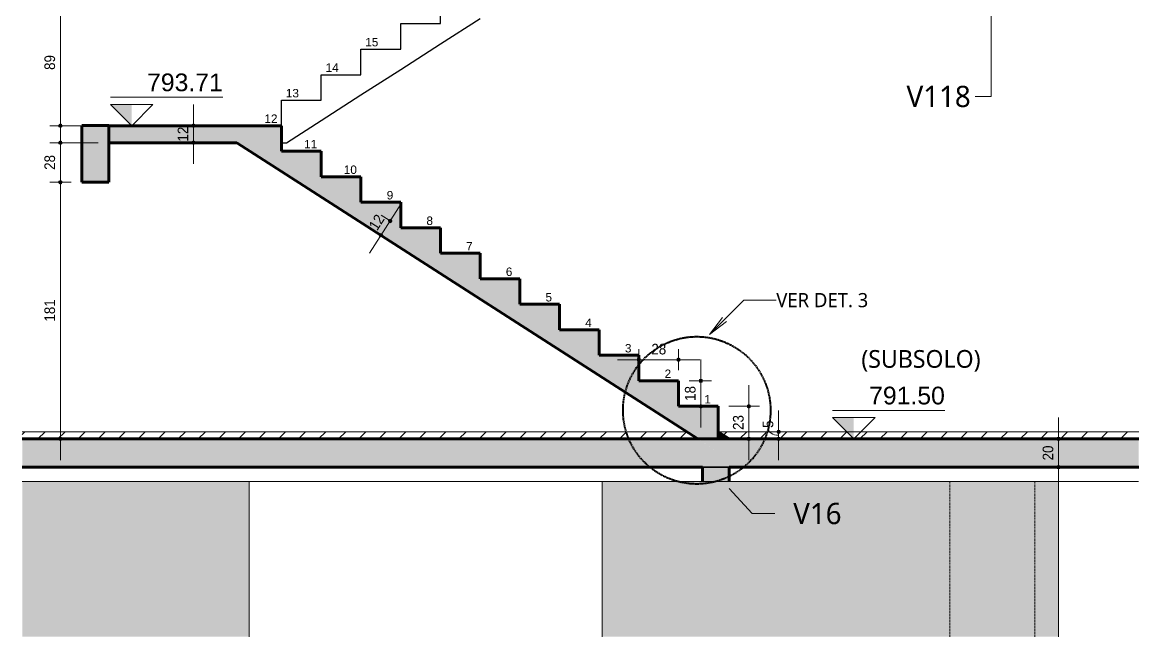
# Model space of a CAD drawing. Extents: x -875 to 3162, y 79010 to 88037.
# Drawn here: x -9 to 778, y 79010 to 79444 of the extents above; entities that cross this region are included whole.
import ezdxf

# ---------------------------------------------------------------- set-up
doc = ezdxf.new("R2010")
doc.units = 0
doc.linetypes.add('Hidden', pattern=[0.714375, 0.47625, -0.238125])
doc.linetypes.add('Traço', pattern=[0.635, 0.3175, -0.3175])
for name, color, linetype, lineweight in [('1856_BAS_LOC_0_ARQ-REF-ARQ', 7, 'Continuous', 18), ('A-ANNO-DIMS', 7, 'Continuous', 9), ('A-ANNO-DIMS-50', 7, 'Continuous', 9), ('A-DETL-GENF', 7, 'Continuous', 18), ('A-DETL-MEDM', 7, 'Continuous', 50), ('A-FLOR', 7, 'Continuous', 25), ('G-ANNO-DIMS', 7, 'Continuous', 9), ('G-ANNO-TEXT', 7, 'Continuous', 9), ('S-BEAM', 7, 'Continuous', 25), ('S-BEAM-IDEN', 7, 'Continuous', 9), ('S-FNDN', 7, 'Continuous', 25), ('S-FNDN-HDLN', 7, 'Traço', 18), ('S-STRS', 7, 'Continuous', 25), ('S-STRS-ANNO', 7, 'Continuous', 18)]:
    doc.layers.add(name, color=color, linetype=linetype, lineweight=lineweight)
doc.layers.add('A-DETL', color=7, linetype='Continuous', lineweight=18, true_color=0x00a600)
doc.layers.add('FUNDACAO1_DXF', color=7, linetype='Continuous', lineweight=18, true_color=0x767676)
doc.styles.add('Arial', font='arial.ttf', dxfattribs={"height": 5.953125})
doc.styles.add('Arial_1', font='arial.ttf', dxfattribs={"width": 0.9, "height": 7.5})
doc.styles.add('Arial_2', font='arial.ttf', dxfattribs={"height": 12.5})
doc.styles.add('Gadugi', font='gadugi.ttf', dxfattribs={"height": 12.5})
doc.styles.add('Gadugi_1', font='gadugi.ttf', dxfattribs={"height": 15})
doc.styles.add('Gadugi_2', font='gadugi.ttf', dxfattribs={"height": 10})
doc.dimstyles.new('PED_1_5mm_ESQ', dxfattribs={"dimscale": 30.48, "dimtxt": 7.651945, "dimasz": 0.328084, "dimexe": 0.246063, "dimexo": 0.246063, "dimgap": 0.049213, "dimtad": 1, "dimdec": 1, "dimrnd": 0.5, "dimdsep": 46, "dimtxsty": 'Arial_1', "dimblk1": 'DOTSMALL', "dimblk2": 'DOTSMALL', "dimsah": 1, "dimcen": 0.09, "dimdle": 0.492126, "dimazin": 0, "dimtfac": 1, "dimtdec": 4, "dimtix": 1, "dimtmove": 0, "dimatfit": 3, "dimfxl": 1, "dimtvp": 1, "dimtolj": 1, "dimtzin": 0, "dimarcsym": 2})
doc.dimstyles.new('PED_1_5mm_ESQ_1', dxfattribs={"dimscale": 30.48, "dimtxt": 7.651945, "dimasz": 0.328084, "dimexe": 0.246063, "dimexo": 0.246063, "dimgap": 0.049213, "dimtad": 1, "dimdec": 1, "dimrnd": 0.5, "dimdsep": 46, "dimtxsty": 'Arial_1', "dimblk1": 'DOTSMALL', "dimblk2": 'DOTSMALL', "dimsah": 1, "dimcen": 0.09, "dimdle": 0.492126, "dimazin": 0, "dimtfac": 1, "dimtdec": 4, "dimtix": 1, "dimtmove": 1, "dimatfit": 3, "dimfxl": 1, "dimtvp": 1, "dimtolj": 1, "dimtzin": 0, "dimarcsym": 2})
pattern_1 = [(45, (401.335, 83523.502), (-7.071068, 7.071068), [])]

# ---------------------------------------------------------------- blocks, each defined once
blk = doc.blocks.new('FUNDACAO1_DXF_ACAD0094-3051241-CT A 003 - CORTE D_1 ESCADA TÉRREO A 5PAV')
at = {"layer": '1856_BAS_LOC_0_ARQ-REF-ARQ', "color": 8, "true_color": 0x808080}
blk.add_line((-87.33, 79120), (-874.77, 79120), dxfattribs=at)
blk = doc.blocks.new('FUNDACAO1_DXF-3051214-CT A 003 - CORTE D_1 ESCADA TÉRREO A 5PAV')
blk.add_blockref('FUNDACAO1_DXF_ACAD0094-3051241-CT A 003 - CORTE D_1 ESCADA TÉRREO A 5PAV', (0, 0))
blk = doc.blocks.new('PED_COMPL_ESC_TRIANGULO_CIMA_R00_2019 - 01-V4-CT A 003 - CORTE D_1 ESCADA TÉRREO A 5PAV')
at = {"layer": 'S-BEAM', "true_color": 0xa6a6a6}
blk.add_hatch(color=253, dxfattribs=at).paths.add_polyline_path([(-376.1, 79150), (-376.1, 79150.01), (-383.88, 79155), (-383.87, 79150)], flags=0)
at = {"layer": 'S-BEAM', "lineweight": 50}
for p, q in [((-383.88, 79155), (-383.88, 79150)), ((-376.07, 79150), (-383.87, 79155)), ((-383.88, 79150), (-376.09, 79150))]:
    blk.add_line(p, q, dxfattribs=at)
blk = doc.blocks.new('Elevações de ponto - SIMBOLO DE NÍVEL-CORTE-2219088-CT A 003 - CORTE D_1 ESCADA TÉRREO A 5PAV')
at = {"layer": 'G-ANNO-DIMS'}
blk.add_hatch(color=256, dxfattribs=at).paths.add_polyline_path([(-288.29, 79165), (-288.29, 79150), (-303.29, 79165)], flags=0)
for p, q in [((-224.1, 79170.1), (-303.29, 79170.1)), ((-288.29, 79150), (-303.29, 79165)), ((-303.29, 79165), (-273.29, 79165)), ((-273.29, 79165), (-288.29, 79150))]:
    blk.add_line(p, q, dxfattribs=at)
blk = doc.blocks.new('DIMBLOCK42-CT A 003 - CORTE D_1 ESCADA TÉRREO A 5PAV')
at = {"layer": 'A-ANNO-DIMS-50', "transparency": 16777216}
h = blk.add_hatch(color=256, dxfattribs=at)
edge = h.paths.add_edge_path(flags=0)
edge.add_arc((469.36, 79190.99), 1.25, 0, 360)
h = blk.add_hatch(color=256, dxfattribs=at)
edge = h.paths.add_edge_path(flags=0)
edge.add_arc((469.36, 79173), 1.25, 0, 360)
for p, q in [((469.36, 79205.99), (469.36, 79158)), ((461.16, 79190.99), (476.86, 79190.99)), ((469.36, 79190.99), (461.16, 79190.99)), ((463.63, 79173), (476.86, 79173)), ((469.36, 79173), (463.63, 79173))]:
    blk.add_line(p, q, dxfattribs=at)
for centre in [(469.36, 79190.99), (469.36, 79173)]:
    blk.add_circle(centre, 1.25, dxfattribs=at)
at = {"layer": 'A-ANNO-DIMS-50', "color": 0, "transparency": 16777216, "insert": (458.12, 79176.81), "char_height": 7.5, "width": 12.4315, "attachment_point": 1, "rotation": 90, "line_spacing_factor": 0.941778, "style": 'Arial_1'}
blk.add_mtext('18', dxfattribs=at)
blk = doc.blocks.new('_DotSmall')
at = {"color": 0, "linetype": 'ByBlock', "const_width": 0.5}
blk.add_lwpolyline([(-0.0625, 0, 1), (0.0625, 0, 1)], format="xyb", close=True, dxfattribs=at)
blk = doc.blocks.new('DIMBLOCK43-CT A 003 - CORTE D_1 ESCADA TÉRREO A 5PAV')
at = {"layer": 'A-ANNO-DIMS-50', "transparency": 16777216}
h = blk.add_hatch(color=256, dxfattribs=at)
edge = h.paths.add_edge_path(flags=0)
edge.add_arc((425.66, 79205.84), 1.25, 0, 360)
h = blk.add_hatch(color=256, dxfattribs=at)
edge = h.paths.add_edge_path(flags=0)
edge.add_arc((453.66, 79205.84), 1.25, 0, 360)
for p, q in [((425.66, 79200.11), (425.66, 79213.34)), ((453.66, 79198.49), (453.66, 79213.34)), ((410.66, 79205.84), (468.66, 79205.84)), ((425.66, 79205.84), (425.66, 79200.11)), ((453.66, 79205.84), (453.66, 79198.49))]:
    blk.add_line(p, q, dxfattribs=at)
for centre in [(425.66, 79205.84), (453.66, 79205.84)]:
    blk.add_circle(centre, 1.25, dxfattribs=at)
at = {"layer": 'A-ANNO-DIMS-50', "color": 0, "transparency": 16777216, "insert": (434.48, 79217.08), "char_height": 7.5, "width": 12.4315, "attachment_point": 1, "line_spacing_factor": 0.941778, "style": 'Arial_1'}
blk.add_mtext('28', dxfattribs=at)
blk = doc.blocks.new('DIMBLOCK44-CT A 003 - CORTE D_1 ESCADA TÉRREO A 5PAV')
at = {"layer": 'A-ANNO-DIMS-50', "transparency": 16777216}
h = blk.add_hatch(color=256, dxfattribs=at)
edge = h.paths.add_edge_path(flags=0)
edge.add_arc((17.59, 79358.94), 1.25, 0, 360)
h = blk.add_hatch(color=256, dxfattribs=at)
edge = h.paths.add_edge_path(flags=0)
edge.add_arc((17.59, 79331), 1.25, 0, 360)
for p, q in [((17.59, 79373.94), (17.59, 79331)), ((44.22, 79358.94), (10.09, 79358.94)), ((17.59, 79358.94), (44.22, 79358.94)), ((25.22, 79331), (10.09, 79331)), ((17.59, 79331), (25.22, 79331))]:
    blk.add_line(p, q, dxfattribs=at)
for centre in [(17.59, 79358.94), (17.59, 79331)]:
    blk.add_circle(centre, 1.25, dxfattribs=at)
at = {"layer": 'A-ANNO-DIMS-50', "color": 0, "transparency": 16777216, "insert": (6.35, 79339.79), "char_height": 7.5, "width": 12.4315, "attachment_point": 1, "rotation": 90, "line_spacing_factor": 0.941778, "style": 'Arial_1'}
blk.add_mtext('28', dxfattribs=at)
blk = doc.blocks.new('DIMBLOCK45-CT A 003 - CORTE D_1 ESCADA TÉRREO A 5PAV')
at = {"layer": 'A-ANNO-DIMS-50', "transparency": 16777216}
h = blk.add_hatch(color=256, dxfattribs=at)
edge = h.paths.add_edge_path(flags=0)
edge.add_arc((17.59, 79331), 1.25, 0, 360)
h = blk.add_hatch(color=256, dxfattribs=at)
edge = h.paths.add_edge_path(flags=0)
edge.add_arc((17.59, 79150), 1.25, 0, 360)
for p, q in [((25.22, 79331), (10.09, 79331)), ((17.59, 79331), (17.59, 79135)), ((17.59, 79331), (25.22, 79331)), ((11.85, 79150), (25.09, 79150)), ((17.59, 79150), (11.85, 79150))]:
    blk.add_line(p, q, dxfattribs=at)
for centre in [(17.59, 79331), (17.59, 79150)]:
    blk.add_circle(centre, 1.25, dxfattribs=at)
at = {"layer": 'A-ANNO-DIMS-50', "color": 0, "transparency": 16777216, "insert": (6.35, 79232.73), "char_height": 7.5, "width": 18.6472, "attachment_point": 1, "rotation": 90, "line_spacing_factor": 0.941778, "style": 'Arial_1'}
blk.add_mtext('181', dxfattribs=at)
blk = doc.blocks.new('DIMBLOCK46-CT A 003 - CORTE D_1 ESCADA TÉRREO A 5PAV')
at = {"layer": 'A-ANNO-DIMS-50', "transparency": 16777216}
h = blk.add_hatch(color=256, dxfattribs=at)
edge = h.paths.add_edge_path(flags=0)
edge.add_arc((17.59, 79460), 1.25, 0, 360)
h = blk.add_hatch(color=256, dxfattribs=at)
edge = h.paths.add_edge_path(flags=0)
edge.add_arc((17.59, 79370.94), 1.25, 0, 360)
for p, q in [((17.59, 79475), (17.59, 79355.94)), ((25.22, 79460), (10.09, 79460)), ((17.59, 79460), (25.22, 79460)), ((44.22, 79370.94), (10.09, 79370.94)), ((17.59, 79370.94), (44.22, 79370.94))]:
    blk.add_line(p, q, dxfattribs=at)
for centre in [(17.59, 79460), (17.59, 79370.94)]:
    blk.add_circle(centre, 1.25, dxfattribs=at)
at = {"layer": 'A-ANNO-DIMS-50', "color": 0, "transparency": 16777216, "insert": (6.35, 79410.29), "char_height": 7.5, "width": 12.4315, "attachment_point": 1, "rotation": 90, "line_spacing_factor": 0.941778, "style": 'Arial_1'}
blk.add_mtext('89', dxfattribs=at)
blk = doc.blocks.new('DIMBLOCK73-CT A 003 - CORTE D_1 ESCADA TÉRREO A 5PAV')
at = {"layer": 'A-ANNO-DIMS-50', "transparency": 16777216}
h = blk.add_hatch(color=256, dxfattribs=at)
edge = h.paths.add_edge_path(flags=0)
edge.add_arc((524.23, 79155), 1.25, 0, 360)
h = blk.add_hatch(color=256, dxfattribs=at)
edge = h.paths.add_edge_path(flags=0)
edge.add_arc((524.23, 79150), 1.25, 0, 360)
for p, q in [((524.23, 79170), (524.23, 79135)), ((518.5, 79155), (531.73, 79155)), ((524.23, 79155), (518.5, 79155)), ((518.5, 79150), (531.73, 79150)), ((524.23, 79150), (518.5, 79150))]:
    blk.add_line(p, q, dxfattribs=at)
for centre in [(524.23, 79155), (524.23, 79150)]:
    blk.add_circle(centre, 1.25, dxfattribs=at)
blk.add_ellipse((524.23, 79157.73), major_axis=(7.39, 0), ratio=0.707808, start_param=3.141593, end_param=4.712389, dxfattribs=at)
at = {"layer": 'A-ANNO-DIMS-50', "color": 0, "transparency": 16777216, "insert": (512.99, 79157.73), "char_height": 7.5, "width": 6.2157, "attachment_point": 1, "rotation": 90, "line_spacing_factor": 0.941778, "style": 'Arial_1'}
blk.add_mtext('5', dxfattribs=at)
blk = doc.blocks.new('DIMBLOCK103-CT A 003 - CORTE D_1 ESCADA TÉRREO A 5PAV')
at = {"layer": 'A-ANNO-DIMS-50', "transparency": 16777216}
h = blk.add_hatch(color=256, dxfattribs=at)
edge = h.paths.add_edge_path(flags=0)
edge.add_arc((721.71, 79150), 1.25, 0, 360)
h = blk.add_hatch(color=256, dxfattribs=at)
edge = h.paths.add_edge_path(flags=0)
edge.add_arc((721.71, 79130), 1.25, 0, 360)
for p, q in [((721.71, 79115), (721.71, 79165)), ((727.45, 79150), (714.21, 79150)), ((721.71, 79150), (727.45, 79150)), ((727.45, 79130), (714.21, 79130)), ((721.71, 79130), (727.45, 79130))]:
    blk.add_line(p, q, dxfattribs=at)
for centre in [(721.71, 79150), (721.71, 79130)]:
    blk.add_circle(centre, 1.25, dxfattribs=at)
at = {"layer": 'A-ANNO-DIMS-50', "color": 0, "transparency": 16777216, "insert": (710.48, 79134.82), "char_height": 7.5, "width": 12.4315, "attachment_point": 1, "rotation": 90, "line_spacing_factor": 0.941778, "style": 'Arial_1'}
blk.add_mtext('20', dxfattribs=at)
blk = doc.blocks.new('DIMBLOCK106-CT A 003 - CORTE D_1 ESCADA TÉRREO A 5PAV')
at = {"layer": 'A-ANNO-DIMS-50', "transparency": 16777216}
h = blk.add_hatch(color=256, dxfattribs=at)
edge = h.paths.add_edge_path(flags=0)
edge.add_arc((503.26, 79173), 1.25, 0, 360)
h = blk.add_hatch(color=256, dxfattribs=at)
edge = h.paths.add_edge_path(flags=0)
edge.add_arc((503.26, 79150), 1.25, 0, 360)
for p, q in [((503.26, 79188), (503.26, 79135)), ((489.16, 79173), (510.76, 79173)), ((503.26, 79173), (489.16, 79173)), ((497.53, 79150), (510.76, 79150)), ((503.26, 79150), (497.53, 79150))]:
    blk.add_line(p, q, dxfattribs=at)
for centre in [(503.26, 79173), (503.26, 79150)]:
    blk.add_circle(centre, 1.25, dxfattribs=at)
at = {"layer": 'A-ANNO-DIMS-50', "color": 0, "transparency": 16777216, "insert": (492.02, 79156.32), "char_height": 7.5, "width": 12.4315, "attachment_point": 1, "rotation": 90, "line_spacing_factor": 0.941778, "style": 'Arial_1'}
blk.add_mtext('23', dxfattribs=at)
blk = doc.blocks.new('DIMBLOCK109-CT A 003 - CORTE D_1 ESCADA TÉRREO A 5PAV')
at = {"layer": 'A-ANNO-DIMS-50', "transparency": 16777216}
h = blk.add_hatch(color=256, dxfattribs=at)
edge = h.paths.add_edge_path(flags=0)
edge.add_arc((250.2, 79303.76), 1.25, 0, 360)
h = blk.add_hatch(color=256, dxfattribs=at)
edge = h.paths.add_edge_path(flags=0)
edge.add_arc((243.71, 79293.67), 1.25, 0, 360)
for p, q in [((235.6, 79281.05), (258.31, 79316.38)), ((251.35, 79303.02), (243.89, 79307.82)), ((250.2, 79303.76), (251.35, 79303.02)), ((248.53, 79290.57), (237.4, 79297.72)), ((243.71, 79293.67), (248.53, 79290.57))]:
    blk.add_line(p, q, dxfattribs=at)
for centre in [(250.2, 79303.76), (243.71, 79293.67)]:
    blk.add_circle(centre, 1.25, dxfattribs=at)
at = {"layer": 'A-ANNO-DIMS-50', "color": 0, "transparency": 16777216, "insert": (234.7, 79300.43), "char_height": 7.5, "width": 12.4315, "attachment_point": 1, "rotation": 57.2718, "line_spacing_factor": 0.941778, "style": 'Arial_1'}
blk.add_mtext('12', dxfattribs=at)
blk = doc.blocks.new('DIMBLOCK110-CT A 003 - CORTE D_1 ESCADA TÉRREO A 5PAV')
at = {"layer": 'A-ANNO-DIMS-50', "transparency": 16777216}
h = blk.add_hatch(color=256, dxfattribs=at)
edge = h.paths.add_edge_path(flags=0)
edge.add_arc((111.56, 79370.94), 1.25, 0, 360)
h = blk.add_hatch(color=256, dxfattribs=at)
edge = h.paths.add_edge_path(flags=0)
edge.add_arc((111.56, 79358.94), 1.25, 0, 360)
for p, q in [((111.56, 79343.94), (111.56, 79385.94)), ((117.29, 79370.94), (104.06, 79370.94)), ((111.56, 79370.94), (117.29, 79370.94)), ((117.29, 79358.94), (104.06, 79358.94)), ((111.56, 79358.94), (117.29, 79358.94))]:
    blk.add_line(p, q, dxfattribs=at)
for centre in [(111.56, 79370.94), (111.56, 79358.94)]:
    blk.add_circle(centre, 1.25, dxfattribs=at)
at = {"layer": 'A-ANNO-DIMS-50', "color": 0, "transparency": 16777216, "insert": (100.32, 79359.76), "char_height": 7.5, "width": 12.4315, "attachment_point": 1, "rotation": 90, "line_spacing_factor": 0.941778, "style": 'Arial_1'}
blk.add_mtext('12', dxfattribs=at)

msp = doc.modelspace()

# ---------------------------------------------------------------- hatches: boundary and pattern name
at = {"layer": 'A-DETL-GENF', "true_color": 0x808080}
h = msp.add_hatch(dxfattribs=at)
h.set_pattern_fill('FP_1', color=8, style=0, pattern_type=2)
h.set_pattern_definition(pattern_1)
h.paths.add_polyline_path([(467.2, 79150), (459.42, 79155), (-9.23, 79155), (-9.23, 79150), (453.66, 79150)], flags=0)
h = msp.add_hatch(dxfattribs=at)
h.set_pattern_fill('FP_1', color=8, style=0, pattern_type=2)
h.set_pattern_definition(pattern_1)
h.paths.add_polyline_path([(721.66, 79150), (778.22, 79150), (778.22, 79155), (481.67, 79155), (489.47, 79150)], flags=0)
h = msp.add_hatch(dxfattribs=at)
h.set_pattern_fill('FP_1', color=8, style=0, pattern_type=2)
h.set_pattern_definition(pattern_1)
h.paths.add_polyline_path([(489.45, 79150), (489.44, 79150.02), (489.44, 79150.01)], flags=0)
at = {"layer": 'A-FLOR', "true_color": 0xa6a6a6}
msp.add_hatch(color=253, dxfattribs=at).paths.add_polyline_path([(721.66, 79130), (778.22, 79130), (778.22, 79150), (469.22, 79150), (481.66, 79140.74), (467.2, 79150), (-9.23, 79150), (-9.23, 79130), (489.44, 79130)], flags=0)
at = {"layer": 'S-BEAM', "true_color": 0xa6a6a6}
for points in [[(32.72, 79331), (51.72, 79331), (51.72, 79371), (32.72, 79371), (32.72, 79338.68)], [(470.44, 79120), (489.44, 79120), (489.44, 79130), (470.44, 79130), (470.44, 79128.91)]]:
    msp.add_hatch(color=253, dxfattribs=at).paths.add_polyline_path(points, flags=0)
at = {"layer": 'S-FNDN', "true_color": 0xa6a6a6}
for points in [[(150.85, 79010.46), (150.85, 79120), (-9.23, 79120), (-9.23, 79010.46)], [(433.25, 79010.46), (721.66, 79010.46), (721.66, 79120), (399.66, 79120), (399.66, 79010.46), (426.14, 79010.46)]]:
    msp.add_hatch(color=253, dxfattribs=at).paths.add_polyline_path(points, flags=0)
at = {"layer": 'S-STRS', "true_color": 0xa6a6a6}
for points in [[(173.66, 79338.68), (173.66, 79370.94), (51.72, 79370.94), (51.72, 79358.94), (142.14, 79358.94)], [(481.66, 79140.74), (469.22, 79150), (481.66, 79150), (481.66, 79173), (453.66, 79173), (453.66, 79190.99), (425.66, 79190.99), (425.66, 79208.99), (397.66, 79208.99), (397.66, 79226.98), (369.66, 79226.98), (369.66, 79244.98), (341.66, 79244.98), (341.66, 79262.97), (313.66, 79262.97), (313.66, 79280.97), (285.66, 79280.97), (285.66, 79298.96), (257.66, 79298.96), (257.66, 79316.96), (229.66, 79316.96), (229.66, 79334.95), (201.66, 79334.95), (201.66, 79352.95), (173.66, 79352.95), (173.66, 79338.68), (467.2, 79150.04)]]:
    msp.add_hatch(color=253, dxfattribs=at).paths.add_polyline_path(points, flags=0)

# ---------------------------------------------------------------- linework, layer by layer
at = {"layer": 'A-DETL', "color": 7}
for p, q in [((459.42, 79155), (-9.23, 79155)), ((467.2, 79150), (459.42, 79155)), ((778.22, 79155), (481.67, 79155)), ((481.67, 79155), (489.45, 79150)), ((-9.23, 79150), (467.2, 79150)), ((489.45, 79150), (778.22, 79150))]:
    msp.add_line(p, q, dxfattribs=at)
at = {"layer": 'A-DETL', "color": 1, "linetype": 'Hidden', "lineweight": 35, "true_color": 0xff0000}
msp.add_circle((466.51, 79170.14), 52, dxfattribs=at)
at = {"layer": 'A-DETL-MEDM'}
for p, q in [((173.64, 79338.7), (467.25, 79150)), ((481.66, 79155), (481.66, 79173)), ((489.44, 79150), (-9.23, 79150)), ((489.44, 79150), (778.22, 79150))]:
    msp.add_line(p, q, dxfattribs=at)
at = {"layer": 'A-FLOR', "lineweight": 50}
for p, q in [((-9.23, 79130), (470.44, 79130)), ((489.44, 79130), (778.22, 79130))]:
    msp.add_line(p, q, dxfattribs=at)
at = {"layer": 'A-FLOR'}
msp.add_line((470.44, 79130), (489.44, 79130), dxfattribs=at)
at = {"layer": 'G-ANNO-DIMS'}
for p, q in [((71.96, 79370.94), (67.91, 79370.94)), ((579.89, 79150), (577.25, 79150))]:
    msp.add_line(p, q, dxfattribs=at)
at = {"layer": 'G-ANNO-TEXT'}
for p, q in [((475.39, 79223.62), (499.74, 79247.9)), ((499.74, 79247.9), (522.6, 79247.9)), ((475.39, 79223.62), (484.62, 79235.61)), ((475.39, 79223.62), (487.41, 79232.81))]:
    msp.add_line(p, q, dxfattribs=at)
at = {"layer": 'S-BEAM', "lineweight": 50}
for p, q in [((51.72, 79371), (32.72, 79371)), ((32.72, 79371), (32.72, 79331)), ((51.72, 79331), (51.72, 79371)), ((32.72, 79331), (51.72, 79331)), ((470.44, 79130), (470.44, 79120)), ((489.44, 79120), (489.44, 79130))]:
    msp.add_line(p, q, dxfattribs=at)
at = {"layer": 'S-BEAM'}
msp.add_line((489.44, 79130), (470.44, 79130), dxfattribs=at)
at = {"layer": 'S-BEAM-IDEN'}
for p, q in [((674.16, 79460), (674.16, 79391.53)), ((674.16, 79391.53), (662.79, 79391.53)), ((489.44, 79115), (505.5, 79097.29)), ((505.5, 79097.29), (521.55, 79097.29))]:
    msp.add_line(p, q, dxfattribs=at)
at = {"layer": 'S-FNDN', "lineweight": 18}
for p, q in [((150.85, 79010.46), (150.85, 79120)), ((399.66, 79120), (399.66, 79010.46)), ((721.66, 79010.46), (721.66, 79120))]:
    msp.add_line(p, q, dxfattribs=at)
at = {"layer": 'S-FNDN-HDLN'}
for p, q in [((644.9, 79010.46), (644.9, 79120)), ((704.9, 79010.46), (704.9, 79120))]:
    msp.add_line(p, q, dxfattribs=at)
at = {"layer": 'S-STRS'}
for p, q in [((285.66, 79442.92), (285.66, 79460.92)), ((285.66, 79428.66), (313.66, 79446.65)), ((257.66, 79442.92), (285.66, 79442.92)), ((257.66, 79424.93), (257.66, 79442.92)), ((229.66, 79424.93), (257.66, 79424.93)), ((229.66, 79406.93), (229.66, 79424.93)), ((257.66, 79410.66), (285.66, 79428.66)), ((201.66, 79406.93), (229.66, 79406.93)), ((201.66, 79388.94), (201.66, 79406.93)), ((229.66, 79392.67), (257.66, 79410.66)), ((201.66, 79374.67), (229.66, 79392.67)), ((173.66, 79388.94), (177.19, 79388.94)), ((173.66, 79370.94), (173.66, 79388.94)), ((177.19, 79388.94), (201.66, 79388.94)), ((177.19, 79358.94), (201.66, 79374.67)), ((173.66, 79358.94), (177.19, 79358.94))]:
    msp.add_line(p, q, dxfattribs=at)
at = {"layer": 'S-STRS', "lineweight": 50}
for p, q in [((173.66, 79370.94), (51.72, 79370.94)), ((51.72, 79370.94), (51.72, 79358.94)), ((173.66, 79352.95), (173.66, 79370.94)), ((51.72, 79358.94), (142.14, 79358.94)), ((142.14, 79358.94), (173.66, 79338.68)), ((201.66, 79352.95), (173.66, 79352.95)), ((201.66, 79334.95), (201.66, 79352.95)), ((229.66, 79334.95), (201.66, 79334.95)), ((229.66, 79316.96), (229.66, 79334.95)), ((257.66, 79316.96), (229.66, 79316.96)), ((257.66, 79298.96), (257.66, 79316.96)), ((285.66, 79298.96), (257.66, 79298.96)), ((285.66, 79280.97), (285.66, 79298.96)), ((313.66, 79280.97), (285.66, 79280.97)), ((313.66, 79262.97), (313.66, 79280.97)), ((341.66, 79262.97), (313.66, 79262.97)), ((341.66, 79244.98), (341.66, 79262.97)), ((369.66, 79244.98), (341.66, 79244.98)), ((369.66, 79226.98), (369.66, 79244.98)), ((397.66, 79226.98), (369.66, 79226.98)), ((397.66, 79208.99), (397.66, 79226.98)), ((425.66, 79208.99), (397.66, 79208.99)), ((425.66, 79190.99), (425.66, 79208.99)), ((453.66, 79190.99), (425.66, 79190.99)), ((453.66, 79173), (453.66, 79190.99)), ((481.66, 79173), (453.66, 79173))]:
    msp.add_line(p, q, dxfattribs=at)

# ---------------------------------------------------------------- block references
at = {"layer": 'FUNDACAO1_DXF', "color": 3, "true_color": 0x00ff00}
msp.add_blockref('FUNDACAO1_DXF-3051214-CT A 003 - CORTE D_1 ESCADA TÉRREO A 5PAV', (865.54, 0), dxfattribs=at)
at = {"layer": 'G-ANNO-DIMS'}
for p in [(356.21, 220.94), (865.54, 0)]:
    msp.add_blockref('Elevações de ponto - SIMBOLO DE NÍVEL-CORTE-2219088-CT A 003 - CORTE D_1 ESCADA TÉRREO A 5PAV', p, dxfattribs=at)
at = {"layer": 'S-BEAM'}
msp.add_blockref('PED_COMPL_ESC_TRIANGULO_CIMA_R00_2019 - 01-V4-CT A 003 - CORTE D_1 ESCADA TÉRREO A 5PAV', (865.54, 0), dxfattribs=at)

# ---------------------------------------------------------------- texts
at = {"layer": 'G-ANNO-DIMS', "char_height": 12.5, "width": 63.9697, "attachment_point": 1, "line_spacing_factor": 0.941778, "style": 'Arial_2'}
for s, insert in [('793.71', (78.76, 79407.76)), ('791.50', (588.1, 79186.82))]:
    msp.add_mtext(s, dxfattribs=dict(at, insert=insert))
at = {"layer": 'G-ANNO-TEXT', "attachment_point": 1}
for s, insert, char_height, width, style in [('VER DET. 3', (522.6, 79252.9), 10, 82.5738, 'Gadugi_2'), ('(SUBSOLO)', (582.61, 79212.66), 12.5, 103.8185, 'Gadugi')]:
    msp.add_mtext(s, dxfattribs=dict(at, insert=insert, char_height=char_height, width=width, style=style))
at = {"layer": 'S-BEAM-IDEN', "char_height": 15, "attachment_point": 1, "style": 'Gadugi_1'}
for s, insert, width in [('V118', (614.49, 79399.08), 58.1223), ('V16', (534.55, 79104.84), 44.0928)]:
    msp.add_mtext(s, dxfattribs=dict(at, insert=insert, width=width))
at = {"layer": 'S-STRS-ANNO', "attachment_point": 1, "line_spacing_factor": 0.941778, "style": 'Arial'}
for s, insert, char_height, width in [('15', (232.65, 79432.85), 5.953, 10.9888), ('14', (204.65, 79414.85), 5.953, 10.9888), ('13', (176.65, 79396.86), 5.953, 10.9888), ('12', (161.52, 79378.86), 5.953, 10.9888), ('11', (189.52, 79360.87), 5.953, 10.9888), ('10', (217.52, 79342.87), 5.953, 10.9888), ('9', (247.81, 79324.88), 5.95, 5.4944), ('8', (275.81, 79306.88), 5.95, 5.4944), ('7', (303.81, 79288.89), 5.95, 5.4944), ('6', (331.81, 79270.89), 5.95, 5.4944), ('5', (359.81, 79252.9), 5.95, 5.4944), ('4', (387.81, 79234.9), 5.95, 5.4944), ('3', (415.81, 79216.91), 5.95, 5.4944), ('2', (443.81, 79198.91), 5.95, 5.4944), ('1', (471.81, 79180.92), 5.95, 5.4944)]:
    msp.add_mtext(s, dxfattribs=dict(at, insert=insert, char_height=char_height, width=width))

# ---------------------------------------------------------------- dimensions: what is measured, and where the dimension line sits
at = {"layer": 'A-ANNO-DIMS'}
for base, p1, p2, angle, override, picture, middle in [((17.59, 79370.94), (32.72, 79460), (51.72, 79370.94), 90, {"dimpost": '<>', "dimfxl": 91.065402}, 'DIMBLOCK46-CT A 003 - CORTE D_1 ESCADA TÉRREO A 5PAV', (12.26, 79415.47)), ((111.56, 79370.94), (109.79, 79358.94), (109.79, 79370.94), 90, {"dimpost": '<>', "dimfxl": 12}, 'DIMBLOCK110-CT A 003 - CORTE D_1 ESCADA TÉRREO A 5PAV', (106.29, 79364.94)), ((17.59, 79331), (51.72, 79358.94), (32.72, 79331), 90, {"dimpost": '<>', "dimfxl": 33.787306}, 'DIMBLOCK44-CT A 003 - CORTE D_1 ESCADA TÉRREO A 5PAV', (12.26, 79344.97)), ((17.59, 79150), (32.72, 79331), (19.35, 79150), 90, {"dimpost": '<>', "dimfxl": 181.495614}, 'DIMBLOCK45-CT A 003 - CORTE D_1 ESCADA TÉRREO A 5PAV', (12.26, 79240.5)), ((250.2, 79303.76), (242.22, 79294.62), (257.66, 79298.96), 57.2718, {"dimpost": '<>', "dimfxl": 16.040718}, 'DIMBLOCK109-CT A 003 - CORTE D_1 ESCADA TÉRREO A 5PAV', (242.52, 79301.56)), ((469.36, 79173), (453.66, 79190.99), (471.13, 79173), 90, {"dimpost": '<>', "dimfxl": 25.074883}, 'DIMBLOCK42-CT A 003 - CORTE D_1 ESCADA TÉRREO A 5PAV', (464.03, 79181.99)), ((503.26, 79150), (481.66, 79173), (505.03, 79150), 90, {"dimpost": '<>', "dimfxl": 32.782101}, 'DIMBLOCK106-CT A 003 - CORTE D_1 ESCADA TÉRREO A 5PAV', (497.93, 79161.5)), ((721.71, 79150), (719.95, 79130), (719.95, 79150), 90, {"dimpost": '<>', "dimfxl": 20}, 'DIMBLOCK103-CT A 003 - CORTE D_1 ESCADA TÉRREO A 5PAV', (716.38, 79140))]:
    dim = msp.add_linear_dim(base=base, p1=p1, p2=p2, angle=angle, dimstyle='PED_1_5mm_ESQ', override=override, dxfattribs=at)
    dim.commit()
    dim.dimension.update_dxf_attribs({"geometry": picture, "text_midpoint": middle})
dim = msp.add_linear_dim(base=(453.66, 79205.84), p1=(425.66, 79207.61), p2=(453.66, 79190.99), dimstyle='PED_1_5mm_ESQ', override={"dimpost": '<>', "dimfxl": 32.55922}, dxfattribs=at)
dim.commit()
dim.dimension.update_dxf_attribs({"geometry": 'DIMBLOCK43-CT A 003 - CORTE D_1 ESCADA TÉRREO A 5PAV', "text_midpoint": (439.66, 79211.17)})
dim = msp.add_linear_dim(base=(524.23, 79150), p1=(526, 79155), p2=(526, 79150), angle=90, dimstyle='PED_1_5mm_ESQ_1', override={"dimpost": '<>', "dimfxl": 5}, dxfattribs=at)
dim.commit()
dim.dimension.update_dxf_attribs({"geometry": 'DIMBLOCK73-CT A 003 - CORTE D_1 ESCADA TÉRREO A 5PAV', "text_midpoint": (517.99, 79160.84), "dimtype": 160, "text_rotation": 90})

doc.saveas('drawing.dxf')
